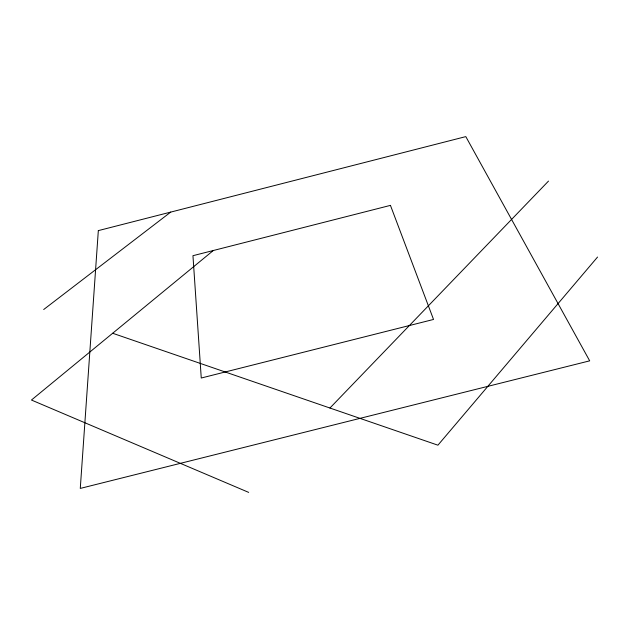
<?xml version="1.0" encoding="UTF-8"?>
<svg xmlns="http://www.w3.org/2000/svg" width="629" height="629" viewBox="0 0 629 629"><rect width="100%" height="100%" fill="white"/><g stroke="black" fill="none" stroke-linecap="round" stroke-linejoin="round"><path stroke-width="0.94" d="M597.55 257.049L437.918 445.183L112.67 333.26M329.934 408.024L548.504 181.089M213.325 250.499L31.45 400.036L248.683 492.389M43.692 309.523L170.718 212.099M98.328 230.615L80.276 488.419L589.688 360.842L465.806 136.611L98.328 230.615M390.444 205.376L192.954 255.696L201.256 378.021L433.53 319.453L390.444 205.376"/></g></svg>
